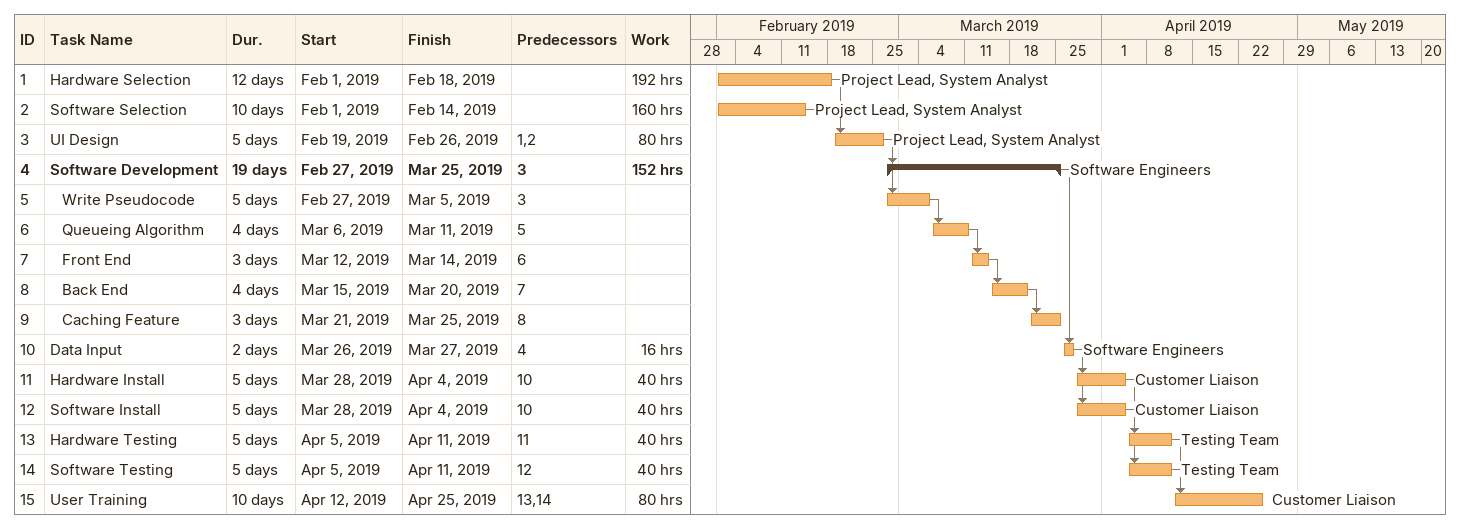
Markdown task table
| ID | Level | Task | Duration | Start | Finish | Predecessors | Resources | Work (h) |
|---|---|---|---|---|---|---|---|---|
| 1 | 1 | Hardware Selection | 12d | 2019-02-01 | 2019-02-18 |  | Project Lead, System Analyst | 192 |
| 2 | 1 | Software Selection | 10d | 2019-02-01 | 2019-02-14 |  | Project Lead, System Analyst | 160 |
| 3 | 1 | UI Design | 5d | 2019-02-19 | 2019-02-26 | 1, 2 | Project Lead, System Analyst | 80 |
| 4 | 1 | **Software Development** | 19d | 2019-02-27 | 2019-03-25 | 3 | Software Engineers | 152 |
| 5 | 2 | Write Pseudocode | 5d | 2019-02-27 | 2019-03-05 | 3 |  |  |
| 6 | 2 | Queueing Algorithm | 4d | 2019-03-06 | 2019-03-11 | 5 |  |  |
| 7 | 2 | Front End | 3d | 2019-03-12 | 2019-03-14 | 6 |  |  |
| 8 | 2 | Back End | 4d | 2019-03-15 | 2019-03-20 | 7 |  |  |
| 9 | 2 | Caching Feature | 3d | 2019-03-21 | 2019-03-25 | 8 |  |  |
| 10 | 1 | Data Input | 2d | 2019-03-26 | 2019-03-27 | 4 | Software Engineers | 16 |
| 11 | 1 | Hardware Install | 5d | 2019-03-28 | 2019-04-04 | 10 | Customer Liaison | 40 |
| 12 | 1 | Software Install | 5d | 2019-03-28 | 2019-04-04 | 10 | Customer Liaison | 40 |
| 13 | 1 | Hardware Testing | 5d | 2019-04-05 | 2019-04-11 | 11 | Testing Team | 40 |
| 14 | 1 | Software Testing | 5d | 2019-04-05 | 2019-04-11 | 12 | Testing Team | 40 |
| 15 | 1 | User Training | 10d | 2019-04-12 | 2019-04-25 | 13, 14 | Customer Liaison | 80 |
